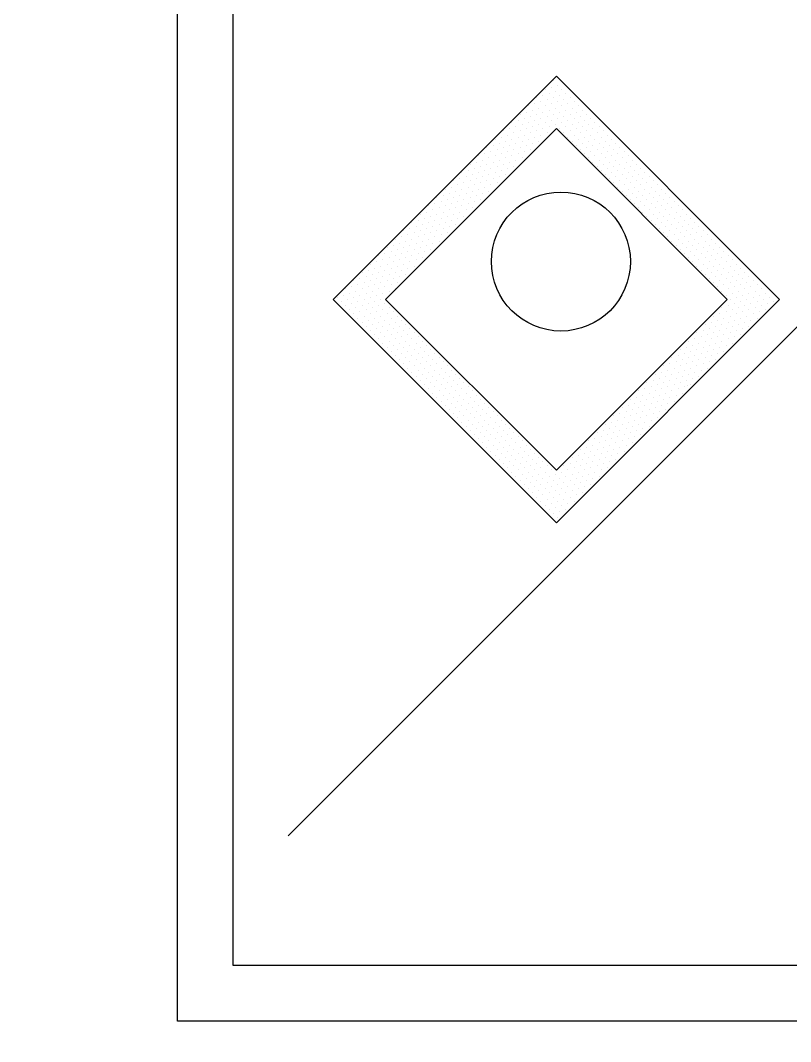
# Model space of a CAD drawing. Extents: x 500 to 638, y 181 to 267.
# Drawn here: x 536.9661 to 537.3402, y 229.4415 to 229.9374 of the extents above; entities that cross this region are included whole.
import ezdxf

# ---------------------------------------------------------------- set-up
doc = ezdxf.new("R2010")
doc.units = 0
doc.header["$LTSCALE"] = 7
doc.linetypes.add('HIDDEN2', pattern=[0.1875, 0.125, -0.0625])
doc.layers.add('ACESSÓRIO', color=2, linetype='CONTINUOUS')
doc.layers.add('COBERTURA', color=6, linetype='CONTINUOUS')

msp = doc.modelspace()

# ---------------------------------------------------------------- linework, layer by layer
at = {"layer": 'ACESSÓRIO'}
for p, q in [((537.04246, 229.45141), (537.04246, 230.47661)), ((537.06946, 229.47841), (537.06946, 230.44961)), ((537.22645, 229.91034), (537.11802, 229.80192)), ((537.22501, 229.908), (537.22501, 229.908)), ((537.33488, 229.80192), (537.22645, 229.91034)), ((537.22097, 229.90396), (537.22097, 229.90396)), ((537.224, 229.90497), (537.224, 229.90497)), ((537.22602, 229.90295), (537.22602, 229.90295)), ((537.22703, 229.90598), (537.22703, 229.90598)), ((537.22905, 229.90396), (537.22905, 229.90396)), ((537.21693, 229.89992), (537.21693, 229.89992)), ((537.21895, 229.8979), (537.21895, 229.8979)), ((537.21996, 229.90093), (537.21996, 229.90093)), ((537.22198, 229.89891), (537.22198, 229.89891)), ((537.22299, 229.90194), (537.22299, 229.90194)), ((537.22501, 229.89992), (537.22501, 229.89992)), ((537.22703, 229.8979), (537.22703, 229.8979)), ((537.22804, 229.90093), (537.22804, 229.90093)), ((537.23006, 229.89891), (537.23006, 229.89891)), ((537.23107, 229.90194), (537.23107, 229.90194)), ((537.2331, 229.89992), (537.2331, 229.89992)), ((537.23512, 229.8979), (537.23512, 229.8979)), ((537.21188, 229.89285), (537.21188, 229.89285)), ((537.21289, 229.89588), (537.21289, 229.89588)), ((537.21491, 229.89386), (537.21491, 229.89386)), ((537.21592, 229.89689), (537.21592, 229.89689)), ((537.21794, 229.89487), (537.21794, 229.89487)), ((537.21996, 229.89285), (537.21996, 229.89285)), ((537.22097, 229.89588), (537.22097, 229.89588)), ((537.22299, 229.89386), (537.22299, 229.89386)), ((537.224, 229.89689), (537.224, 229.89689)), ((537.22602, 229.89487), (537.22602, 229.89487)), ((537.22804, 229.89285), (537.22804, 229.89285)), ((537.22905, 229.89588), (537.22905, 229.89588)), ((537.23107, 229.89386), (537.23107, 229.89386)), ((537.23208, 229.89689), (537.23208, 229.89689)), ((537.23411, 229.89487), (537.23411, 229.89487)), ((537.23613, 229.89285), (537.23613, 229.89285)), ((537.23714, 229.89588), (537.23714, 229.89588)), ((537.23916, 229.89386), (537.23916, 229.89386)), ((537.20784, 229.88881), (537.20784, 229.88881)), ((537.20885, 229.89184), (537.20885, 229.89184)), ((537.21087, 229.88982), (537.21087, 229.88982)), ((537.2139, 229.89083), (537.2139, 229.89083)), ((537.21592, 229.88881), (537.21592, 229.88881)), ((537.21693, 229.89184), (537.21693, 229.89184)), ((537.21895, 229.88982), (537.21895, 229.88982)), ((537.22198, 229.89083), (537.22198, 229.89083)), ((537.224, 229.88881), (537.224, 229.88881)), ((537.22501, 229.89184), (537.22501, 229.89184)), ((537.22703, 229.88982), (537.22703, 229.88982)), ((537.23006, 229.89083), (537.23006, 229.89083)), ((537.23208, 229.88881), (537.23208, 229.88881)), ((537.2331, 229.89184), (537.2331, 229.89184)), ((537.23512, 229.88982), (537.23512, 229.88982)), ((537.23815, 229.89083), (537.23815, 229.89083)), ((537.24017, 229.88881), (537.24017, 229.88881)), ((537.24118, 229.89184), (537.24118, 229.89184)), ((537.2432, 229.88982), (537.2432, 229.88982)), ((537.22645, 229.88489), (537.14348, 229.80192)), ((537.20077, 229.88376), (537.20077, 229.88376)), ((537.2038, 229.88477), (537.2038, 229.88477)), ((537.20481, 229.8878), (537.20481, 229.8878)), ((537.20683, 229.88578), (537.20683, 229.88578)), ((537.20885, 229.88376), (537.20885, 229.88376)), ((537.20986, 229.88679), (537.20986, 229.88679)), ((537.21188, 229.88477), (537.21188, 229.88477)), ((537.21289, 229.8878), (537.21289, 229.8878)), ((537.21491, 229.88578), (537.21491, 229.88578)), ((537.21693, 229.88376), (537.21693, 229.88376)), ((537.21794, 229.88679), (537.21794, 229.88679)), ((537.21996, 229.88477), (537.21996, 229.88477)), ((537.22097, 229.8878), (537.22097, 229.8878)), ((537.22299, 229.88578), (537.22299, 229.88578)), ((537.22501, 229.88376), (537.22501, 229.88376)), ((537.22602, 229.88679), (537.22602, 229.88679)), ((537.30942, 229.80192), (537.22645, 229.88489)), ((537.22804, 229.88477), (537.22804, 229.88477)), ((537.22905, 229.8878), (537.22905, 229.8878)), ((537.23107, 229.88578), (537.23107, 229.88578)), ((537.2331, 229.88376), (537.2331, 229.88376)), ((537.23411, 229.88679), (537.23411, 229.88679)), ((537.23613, 229.88477), (537.23613, 229.88477)), ((537.23714, 229.8878), (537.23714, 229.8878)), ((537.23916, 229.88578), (537.23916, 229.88578)), ((537.24118, 229.88376), (537.24118, 229.88376)), ((537.24219, 229.88679), (537.24219, 229.88679)), ((537.24421, 229.88477), (537.24421, 229.88477)), ((537.24522, 229.8878), (537.24522, 229.8878)), ((537.24724, 229.88578), (537.24724, 229.88578)), ((537.24926, 229.88376), (537.24926, 229.88376)), ((537.19673, 229.87972), (537.19673, 229.87972)), ((537.19976, 229.88073), (537.19976, 229.88073)), ((537.20178, 229.87871), (537.20178, 229.87871)), ((537.20279, 229.88174), (537.20279, 229.88174)), ((537.20481, 229.87972), (537.20481, 229.87972)), ((537.20582, 229.88275), (537.20582, 229.88275)), ((537.20784, 229.88073), (537.20784, 229.88073)), ((537.20986, 229.87871), (537.20986, 229.87871)), ((537.21087, 229.88174), (537.21087, 229.88174)), ((537.21289, 229.87972), (537.21289, 229.87972)), ((537.2139, 229.88275), (537.2139, 229.88275)), ((537.21592, 229.88073), (537.21592, 229.88073)), ((537.21794, 229.87871), (537.21794, 229.87871)), ((537.21895, 229.88174), (537.21895, 229.88174)), ((537.22097, 229.87972), (537.22097, 229.87972)), ((537.22198, 229.88275), (537.22198, 229.88275)), ((537.23006, 229.88275), (537.23006, 229.88275)), ((537.23208, 229.88073), (537.23208, 229.88073)), ((537.23411, 229.87871), (537.23411, 229.87871)), ((537.23512, 229.88174), (537.23512, 229.88174)), ((537.23714, 229.87972), (537.23714, 229.87972)), ((537.23815, 229.88275), (537.23815, 229.88275)), ((537.24017, 229.88073), (537.24017, 229.88073)), ((537.24219, 229.87871), (537.24219, 229.87871)), ((537.2432, 229.88174), (537.2432, 229.88174)), ((537.24522, 229.87972), (537.24522, 229.87972)), ((537.24623, 229.88275), (537.24623, 229.88275)), ((537.24825, 229.88073), (537.24825, 229.88073)), ((537.25027, 229.87871), (537.25027, 229.87871)), ((537.25128, 229.88174), (537.25128, 229.88174)), ((537.2533, 229.87972), (537.2533, 229.87972)), ((537.19268, 229.87567), (537.19268, 229.87567)), ((537.1947, 229.87365), (537.1947, 229.87365)), ((537.19571, 229.87669), (537.19571, 229.87669)), ((537.19774, 229.87466), (537.19774, 229.87466)), ((537.19875, 229.8777), (537.19875, 229.8777)), ((537.20077, 229.87567), (537.20077, 229.87567)), ((537.20279, 229.87365), (537.20279, 229.87365)), ((537.2038, 229.87669), (537.2038, 229.87669)), ((537.20582, 229.87466), (537.20582, 229.87466)), ((537.20683, 229.8777), (537.20683, 229.8777)), ((537.20885, 229.87567), (537.20885, 229.87567)), ((537.21087, 229.87365), (537.21087, 229.87365)), ((537.21188, 229.87669), (537.21188, 229.87669)), ((537.2139, 229.87466), (537.2139, 229.87466)), ((537.21491, 229.8777), (537.21491, 229.8777)), ((537.21693, 229.87567), (537.21693, 229.87567)), ((537.23613, 229.87669), (537.23613, 229.87669)), ((537.23815, 229.87466), (537.23815, 229.87466)), ((537.23916, 229.8777), (537.23916, 229.8777)), ((537.24118, 229.87567), (537.24118, 229.87567)), ((537.2432, 229.87365), (537.2432, 229.87365)), ((537.24421, 229.87669), (537.24421, 229.87669)), ((537.24623, 229.87466), (537.24623, 229.87466)), ((537.24724, 229.8777), (537.24724, 229.8777)), ((537.24926, 229.87567), (537.24926, 229.87567)), ((537.25128, 229.87365), (537.25128, 229.87365)), ((537.25229, 229.87669), (537.25229, 229.87669)), ((537.25431, 229.87466), (537.25431, 229.87466)), ((537.25532, 229.8777), (537.25532, 229.8777)), ((537.25734, 229.87567), (537.25734, 229.87567)), ((537.25936, 229.87365), (537.25936, 229.87365)), ((537.18763, 229.8686), (537.18763, 229.8686)), ((537.18864, 229.87163), (537.18864, 229.87163)), ((537.19066, 229.86961), (537.19066, 229.86961)), ((537.19167, 229.87264), (537.19167, 229.87264)), ((537.19369, 229.87062), (537.19369, 229.87062)), ((537.19571, 229.8686), (537.19571, 229.8686)), ((537.19673, 229.87163), (537.19673, 229.87163)), ((537.19875, 229.86961), (537.19875, 229.86961)), ((537.19976, 229.87264), (537.19976, 229.87264)), ((537.20178, 229.87062), (537.20178, 229.87062)), ((537.2038, 229.8686), (537.2038, 229.8686)), ((537.20481, 229.87163), (537.20481, 229.87163)), ((537.20683, 229.86961), (537.20683, 229.86961)), ((537.20784, 229.87264), (537.20784, 229.87264)), ((537.20986, 229.87062), (537.20986, 229.87062)), ((537.21289, 229.87163), (537.21289, 229.87163)), ((537.24017, 229.87264), (537.24017, 229.87264)), ((537.24219, 229.87062), (537.24219, 229.87062)), ((537.24421, 229.8686), (537.24421, 229.8686)), ((537.24522, 229.87163), (537.24522, 229.87163)), ((537.24724, 229.86961), (537.24724, 229.86961)), ((537.24825, 229.87264), (537.24825, 229.87264)), ((537.25027, 229.87062), (537.25027, 229.87062)), ((537.25229, 229.8686), (537.25229, 229.8686)), ((537.2533, 229.87163), (537.2533, 229.87163)), ((537.25532, 229.86961), (537.25532, 229.86961)), ((537.25633, 229.87264), (537.25633, 229.87264)), ((537.25835, 229.87062), (537.25835, 229.87062)), ((537.26037, 229.8686), (537.26037, 229.8686)), ((537.26138, 229.87163), (537.26138, 229.87163)), ((537.2634, 229.86961), (537.2634, 229.86961)), ((537.18056, 229.86355), (537.18056, 229.86355)), ((537.18359, 229.86456), (537.18359, 229.86456)), ((537.1846, 229.86759), (537.1846, 229.86759)), ((537.18662, 229.86557), (537.18662, 229.86557)), ((537.18864, 229.86355), (537.18864, 229.86355)), ((537.18965, 229.86658), (537.18965, 229.86658)), ((537.19167, 229.86456), (537.19167, 229.86456)), ((537.19268, 229.86759), (537.19268, 229.86759)), ((537.1947, 229.86557), (537.1947, 229.86557)), ((537.19673, 229.86355), (537.19673, 229.86355)), ((537.19774, 229.86658), (537.19774, 229.86658)), ((537.19976, 229.86456), (537.19976, 229.86456)), ((537.20077, 229.86759), (537.20077, 229.86759)), ((537.20279, 229.86557), (537.20279, 229.86557)), ((537.20481, 229.86355), (537.20481, 229.86355)), ((537.20582, 229.86658), (537.20582, 229.86658)), ((537.20885, 229.86759), (537.20885, 229.86759)), ((537.24623, 229.86658), (537.24623, 229.86658)), ((537.24825, 229.86456), (537.24825, 229.86456)), ((537.24926, 229.86759), (537.24926, 229.86759)), ((537.25128, 229.86557), (537.25128, 229.86557)), ((537.2533, 229.86355), (537.2533, 229.86355)), ((537.25431, 229.86658), (537.25431, 229.86658)), ((537.25633, 229.86456), (537.25633, 229.86456)), ((537.25734, 229.86759), (537.25734, 229.86759)), ((537.25936, 229.86557), (537.25936, 229.86557)), ((537.26138, 229.86355), (537.26138, 229.86355)), ((537.26239, 229.86658), (537.26239, 229.86658)), ((537.26441, 229.86456), (537.26441, 229.86456)), ((537.26542, 229.86759), (537.26542, 229.86759)), ((537.26744, 229.86557), (537.26744, 229.86557)), ((537.26947, 229.86355), (537.26947, 229.86355)), ((537.17652, 229.85951), (537.17652, 229.85951)), ((537.17955, 229.86052), (537.17955, 229.86052)), ((537.18157, 229.8585), (537.18157, 229.8585)), ((537.18258, 229.86153), (537.18258, 229.86153)), ((537.1846, 229.85951), (537.1846, 229.85951)), ((537.18561, 229.86254), (537.18561, 229.86254)), ((537.18763, 229.86052), (537.18763, 229.86052)), ((537.18965, 229.8585), (537.18965, 229.8585)), ((537.19066, 229.86153), (537.19066, 229.86153)), ((537.19268, 229.85951), (537.19268, 229.85951)), ((537.19369, 229.86254), (537.19369, 229.86254)), ((537.19571, 229.86052), (537.19571, 229.86052)), ((537.19774, 229.8585), (537.19774, 229.8585)), ((537.19875, 229.86153), (537.19875, 229.86153)), ((537.20077, 229.85951), (537.20077, 229.85951)), ((537.20178, 229.86254), (537.20178, 229.86254)), ((537.25027, 229.86254), (537.25027, 229.86254)), ((537.25229, 229.86052), (537.25229, 229.86052)), ((537.25431, 229.8585), (537.25431, 229.8585)), ((537.25532, 229.86153), (537.25532, 229.86153)), ((537.25734, 229.85951), (537.25734, 229.85951)), ((537.25835, 229.86254), (537.25835, 229.86254)), ((537.26037, 229.86052), (537.26037, 229.86052)), ((537.26239, 229.8585), (537.26239, 229.8585)), ((537.2634, 229.86153), (537.2634, 229.86153)), ((537.26542, 229.85951), (537.26542, 229.85951)), ((537.26643, 229.86254), (537.26643, 229.86254)), ((537.26845, 229.86052), (537.26845, 229.86052)), ((537.27048, 229.8585), (537.27048, 229.8585)), ((537.27149, 229.86153), (537.27149, 229.86153)), ((537.27351, 229.85951), (537.27351, 229.85951)), ((537.17248, 229.85547), (537.17248, 229.85547)), ((537.1745, 229.85345), (537.1745, 229.85345)), ((537.17551, 229.85648), (537.17551, 229.85648)), ((537.17753, 229.85446), (537.17753, 229.85446)), ((537.17854, 229.85749), (537.17854, 229.85749)), ((537.18056, 229.85547), (537.18056, 229.85547)), ((537.18258, 229.85345), (537.18258, 229.85345)), ((537.18359, 229.85648), (537.18359, 229.85648)), ((537.18561, 229.85446), (537.18561, 229.85446)), ((537.18662, 229.85749), (537.18662, 229.85749)), ((537.18864, 229.85547), (537.18864, 229.85547)), ((537.19066, 229.85345), (537.19066, 229.85345)), ((537.19167, 229.85648), (537.19167, 229.85648)), ((537.19369, 229.85446), (537.19369, 229.85446)), ((537.1947, 229.85749), (537.1947, 229.85749)), ((537.19673, 229.85547), (537.19673, 229.85547)), ((537.25633, 229.85648), (537.25633, 229.85648)), ((537.25835, 229.85446), (537.25835, 229.85446)), ((537.25936, 229.85749), (537.25936, 229.85749)), ((537.26138, 229.85547), (537.26138, 229.85547)), ((537.2634, 229.85345), (537.2634, 229.85345)), ((537.26441, 229.85648), (537.26441, 229.85648)), ((537.26643, 229.85446), (537.26643, 229.85446)), ((537.26744, 229.85749), (537.26744, 229.85749)), ((537.26947, 229.85547), (537.26947, 229.85547)), ((537.27149, 229.85345), (537.27149, 229.85345)), ((537.2725, 229.85648), (537.2725, 229.85648)), ((537.27452, 229.85446), (537.27452, 229.85446)), ((537.27553, 229.85749), (537.27553, 229.85749)), ((537.27755, 229.85547), (537.27755, 229.85547)), ((537.27957, 229.85345), (537.27957, 229.85345)), ((537.16743, 229.8484), (537.16743, 229.8484)), ((537.16844, 229.85143), (537.16844, 229.85143)), ((537.17046, 229.84941), (537.17046, 229.84941)), ((537.17147, 229.85244), (537.17147, 229.85244)), ((537.17349, 229.85042), (537.17349, 229.85042)), ((537.17551, 229.8484), (537.17551, 229.8484)), ((537.17652, 229.85143), (537.17652, 229.85143)), ((537.17854, 229.84941), (537.17854, 229.84941)), ((537.17955, 229.85244), (537.17955, 229.85244)), ((537.18157, 229.85042), (537.18157, 229.85042)), ((537.18359, 229.8484), (537.18359, 229.8484)), ((537.1846, 229.85143), (537.1846, 229.85143)), ((537.18662, 229.84941), (537.18662, 229.84941)), ((537.18763, 229.85244), (537.18763, 229.85244)), ((537.18965, 229.85042), (537.18965, 229.85042)), ((537.19268, 229.85143), (537.19268, 229.85143)), ((537.26037, 229.85244), (537.26037, 229.85244)), ((537.26239, 229.85042), (537.26239, 229.85042)), ((537.26441, 229.8484), (537.26441, 229.8484)), ((537.26542, 229.85143), (537.26542, 229.85143)), ((537.26744, 229.84941), (537.26744, 229.84941)), ((537.26845, 229.85244), (537.26845, 229.85244)), ((537.27048, 229.85042), (537.27048, 229.85042)), ((537.2725, 229.8484), (537.2725, 229.8484)), ((537.27351, 229.85143), (537.27351, 229.85143)), ((537.27553, 229.84941), (537.27553, 229.84941)), ((537.27654, 229.85244), (537.27654, 229.85244)), ((537.27856, 229.85042), (537.27856, 229.85042)), ((537.28058, 229.8484), (537.28058, 229.8484)), ((537.28159, 229.85143), (537.28159, 229.85143)), ((537.28361, 229.84941), (537.28361, 229.84941)), ((537.16036, 229.84335), (537.16036, 229.84335)), ((537.16339, 229.84436), (537.16339, 229.84436)), ((537.1644, 229.84739), (537.1644, 229.84739)), ((537.16642, 229.84537), (537.16642, 229.84537)), ((537.16844, 229.84335), (537.16844, 229.84335)), ((537.16945, 229.84638), (537.16945, 229.84638)), ((537.17147, 229.84436), (537.17147, 229.84436)), ((537.17248, 229.84739), (537.17248, 229.84739)), ((537.1745, 229.84537), (537.1745, 229.84537)), ((537.17652, 229.84335), (537.17652, 229.84335)), ((537.17753, 229.84638), (537.17753, 229.84638)), ((537.17955, 229.84436), (537.17955, 229.84436)), ((537.18056, 229.84739), (537.18056, 229.84739)), ((537.18258, 229.84537), (537.18258, 229.84537)), ((537.1846, 229.84335), (537.1846, 229.84335)), ((537.18561, 229.84638), (537.18561, 229.84638)), ((537.18864, 229.84739), (537.18864, 229.84739)), ((537.26643, 229.84638), (537.26643, 229.84638)), ((537.26845, 229.84436), (537.26845, 229.84436)), ((537.26947, 229.84739), (537.26947, 229.84739)), ((537.27149, 229.84537), (537.27149, 229.84537)), ((537.27351, 229.84335), (537.27351, 229.84335)), ((537.27452, 229.84638), (537.27452, 229.84638)), ((537.27654, 229.84436), (537.27654, 229.84436)), ((537.27755, 229.84739), (537.27755, 229.84739)), ((537.27957, 229.84537), (537.27957, 229.84537)), ((537.28159, 229.84335), (537.28159, 229.84335)), ((537.2826, 229.84638), (537.2826, 229.84638)), ((537.28462, 229.84436), (537.28462, 229.84436)), ((537.28563, 229.84739), (537.28563, 229.84739)), ((537.28765, 229.84537), (537.28765, 229.84537)), ((537.28967, 229.84335), (537.28967, 229.84335)), ((537.15631, 229.8393), (537.15631, 229.8393)), ((537.15934, 229.84032), (537.15934, 229.84032)), ((537.16137, 229.83829), (537.16137, 229.83829)), ((537.16238, 229.84133), (537.16238, 229.84133)), ((537.1644, 229.8393), (537.1644, 229.8393)), ((537.16541, 229.84234), (537.16541, 229.84234)), ((537.16743, 229.84032), (537.16743, 229.84032)), ((537.16945, 229.83829), (537.16945, 229.83829)), ((537.17046, 229.84133), (537.17046, 229.84133)), ((537.17248, 229.8393), (537.17248, 229.8393)), ((537.17349, 229.84234), (537.17349, 229.84234)), ((537.17551, 229.84032), (537.17551, 229.84032)), ((537.17753, 229.83829), (537.17753, 229.83829)), ((537.17854, 229.84133), (537.17854, 229.84133)), ((537.18056, 229.8393), (537.18056, 229.8393)), ((537.18157, 229.84234), (537.18157, 229.84234)), ((537.27048, 229.84234), (537.27048, 229.84234)), ((537.2725, 229.84032), (537.2725, 229.84032)), ((537.27452, 229.83829), (537.27452, 229.83829)), ((537.27553, 229.84133), (537.27553, 229.84133)), ((537.27755, 229.8393), (537.27755, 229.8393)), ((537.27856, 229.84234), (537.27856, 229.84234)), ((537.28058, 229.84032), (537.28058, 229.84032)), ((537.2826, 229.83829), (537.2826, 229.83829)), ((537.28361, 229.84133), (537.28361, 229.84133)), ((537.28563, 229.8393), (537.28563, 229.8393)), ((537.28664, 229.84234), (537.28664, 229.84234)), ((537.28866, 229.84032), (537.28866, 229.84032)), ((537.29068, 229.83829), (537.29068, 229.83829)), ((537.29169, 229.84133), (537.29169, 229.84133)), ((537.29371, 229.8393), (537.29371, 229.8393)), ((537.15227, 229.83526), (537.15227, 229.83526)), ((537.1553, 229.83627), (537.1553, 229.83627)), ((537.15732, 229.83425), (537.15732, 229.83425)), ((537.15833, 229.83728), (537.15833, 229.83728)), ((537.16036, 229.83526), (537.16036, 229.83526)), ((537.16339, 229.83627), (537.16339, 229.83627)), ((537.16541, 229.83425), (537.16541, 229.83425)), ((537.16642, 229.83728), (537.16642, 229.83728)), ((537.16844, 229.83526), (537.16844, 229.83526)), ((537.17147, 229.83627), (537.17147, 229.83627)), ((537.17349, 229.83425), (537.17349, 229.83425)), ((537.1745, 229.83728), (537.1745, 229.83728)), ((537.17652, 229.83526), (537.17652, 229.83526)), ((537.27654, 229.83627), (537.27654, 229.83627)), ((537.27856, 229.83425), (537.27856, 229.83425)), ((537.27957, 229.83728), (537.27957, 229.83728)), ((537.28159, 229.83526), (537.28159, 229.83526)), ((537.28462, 229.83627), (537.28462, 229.83627)), ((537.28664, 229.83425), (537.28664, 229.83425)), ((537.28765, 229.83728), (537.28765, 229.83728)), ((537.28967, 229.83526), (537.28967, 229.83526)), ((537.2927, 229.83627), (537.2927, 229.83627)), ((537.29472, 229.83425), (537.29472, 229.83425)), ((537.29573, 229.83728), (537.29573, 229.83728)), ((537.29775, 229.83526), (537.29775, 229.83526)), ((537.14823, 229.83122), (537.14823, 229.83122)), ((537.15025, 229.8292), (537.15025, 229.8292)), ((537.15126, 229.83223), (537.15126, 229.83223)), ((537.15328, 229.83021), (537.15328, 229.83021)), ((537.15429, 229.83324), (537.15429, 229.83324)), ((537.15631, 229.83122), (537.15631, 229.83122)), ((537.15833, 229.8292), (537.15833, 229.8292)), ((537.15934, 229.83223), (537.15934, 229.83223)), ((537.16137, 229.83021), (537.16137, 229.83021)), ((537.16238, 229.83324), (537.16238, 229.83324)), ((537.1644, 229.83122), (537.1644, 229.83122)), ((537.16642, 229.8292), (537.16642, 229.8292)), ((537.16743, 229.83223), (537.16743, 229.83223)), ((537.16945, 229.83021), (537.16945, 229.83021)), ((537.17046, 229.83324), (537.17046, 229.83324)), ((537.17248, 229.83122), (537.17248, 229.83122)), ((537.28058, 229.83223), (537.28058, 229.83223)), ((537.2826, 229.83021), (537.2826, 229.83021)), ((537.28361, 229.83324), (537.28361, 229.83324)), ((537.28563, 229.83122), (537.28563, 229.83122)), ((537.28765, 229.8292), (537.28765, 229.8292)), ((537.28866, 229.83223), (537.28866, 229.83223)), ((537.29068, 229.83021), (537.29068, 229.83021)), ((537.29169, 229.83324), (537.29169, 229.83324)), ((537.29371, 229.83122), (537.29371, 229.83122)), ((537.29573, 229.8292), (537.29573, 229.8292)), ((537.29674, 229.83223), (537.29674, 229.83223)), ((537.29876, 229.83021), (537.29876, 229.83021)), ((537.29977, 229.83324), (537.29977, 229.83324)), ((537.30179, 229.83122), (537.30179, 229.83122)), ((537.30381, 229.8292), (537.30381, 229.8292)), ((537.14318, 229.82415), (537.14318, 229.82415)), ((537.14419, 229.82718), (537.14419, 229.82718)), ((537.14621, 229.82516), (537.14621, 229.82516)), ((537.14722, 229.82819), (537.14722, 229.82819)), ((537.14924, 229.82617), (537.14924, 229.82617)), ((537.15126, 229.82415), (537.15126, 229.82415)), ((537.15227, 229.82718), (537.15227, 229.82718)), ((537.15429, 229.82516), (537.15429, 229.82516)), ((537.1553, 229.82819), (537.1553, 229.82819)), ((537.15732, 229.82617), (537.15732, 229.82617)), ((537.15934, 229.82415), (537.15934, 229.82415)), ((537.16036, 229.82718), (537.16036, 229.82718)), ((537.16238, 229.82516), (537.16238, 229.82516)), ((537.16339, 229.82819), (537.16339, 229.82819)), ((537.16541, 229.82617), (537.16541, 229.82617)), ((537.16844, 229.82718), (537.16844, 229.82718)), ((537.28462, 229.82819), (537.28462, 229.82819)), ((537.28664, 229.82617), (537.28664, 229.82617)), ((537.28866, 229.82415), (537.28866, 229.82415)), ((537.28967, 229.82718), (537.28967, 229.82718)), ((537.29169, 229.82516), (537.29169, 229.82516)), ((537.2927, 229.82819), (537.2927, 229.82819)), ((537.29472, 229.82617), (537.29472, 229.82617)), ((537.29674, 229.82415), (537.29674, 229.82415)), ((537.29775, 229.82718), (537.29775, 229.82718)), ((537.29977, 229.82516), (537.29977, 229.82516)), ((537.30078, 229.82819), (537.30078, 229.82819)), ((537.3028, 229.82617), (537.3028, 229.82617)), ((537.30483, 229.82415), (537.30483, 229.82415)), ((537.30584, 229.82718), (537.30584, 229.82718)), ((537.30786, 229.82516), (537.30786, 229.82516)), ((537.13611, 229.8191), (537.13611, 229.8191)), ((537.13914, 229.82011), (537.13914, 229.82011)), ((537.14015, 229.82314), (537.14015, 229.82314)), ((537.14217, 229.82112), (537.14217, 229.82112)), ((537.14419, 229.8191), (537.14419, 229.8191)), ((537.1452, 229.82213), (537.1452, 229.82213)), ((537.14722, 229.82011), (537.14722, 229.82011)), ((537.14823, 229.82314), (537.14823, 229.82314)), ((537.15025, 229.82112), (537.15025, 229.82112)), ((537.15227, 229.8191), (537.15227, 229.8191)), ((537.15328, 229.82213), (537.15328, 229.82213)), ((537.1553, 229.82011), (537.1553, 229.82011)), ((537.15631, 229.82314), (537.15631, 229.82314)), ((537.15833, 229.82112), (537.15833, 229.82112)), ((537.16036, 229.8191), (537.16036, 229.8191)), ((537.16137, 229.82213), (537.16137, 229.82213)), ((537.1644, 229.82314), (537.1644, 229.82314)), ((537.29068, 229.82213), (537.29068, 229.82213)), ((537.2927, 229.82011), (537.2927, 229.82011)), ((537.29371, 229.82314), (537.29371, 229.82314)), ((537.29573, 229.82112), (537.29573, 229.82112)), ((537.29775, 229.8191), (537.29775, 229.8191)), ((537.29876, 229.82213), (537.29876, 229.82213)), ((537.30078, 229.82011), (537.30078, 229.82011)), ((537.30179, 229.82314), (537.30179, 229.82314)), ((537.30381, 229.82112), (537.30381, 229.82112)), ((537.30584, 229.8191), (537.30584, 229.8191)), ((537.30685, 229.82213), (537.30685, 229.82213)), ((537.30887, 229.82011), (537.30887, 229.82011)), ((537.30988, 229.82314), (537.30988, 229.82314)), ((537.3119, 229.82112), (537.3119, 229.82112)), ((537.31392, 229.8191), (537.31392, 229.8191)), ((537.13207, 229.81506), (537.13207, 229.81506)), ((537.1351, 229.81607), (537.1351, 229.81607)), ((537.13712, 229.81405), (537.13712, 229.81405)), ((537.13813, 229.81708), (537.13813, 229.81708)), ((537.14015, 229.81506), (537.14015, 229.81506)), ((537.14116, 229.81809), (537.14116, 229.81809)), ((537.14318, 229.81607), (537.14318, 229.81607)), ((537.1452, 229.81405), (537.1452, 229.81405)), ((537.14621, 229.81708), (537.14621, 229.81708)), ((537.14823, 229.81506), (537.14823, 229.81506)), ((537.14924, 229.81809), (537.14924, 229.81809)), ((537.15126, 229.81607), (537.15126, 229.81607)), ((537.15328, 229.81405), (537.15328, 229.81405)), ((537.15429, 229.81708), (537.15429, 229.81708)), ((537.15631, 229.81506), (537.15631, 229.81506)), ((537.15732, 229.81809), (537.15732, 229.81809)), ((537.29472, 229.81809), (537.29472, 229.81809)), ((537.29674, 229.81607), (537.29674, 229.81607)), ((537.29876, 229.81405), (537.29876, 229.81405)), ((537.29977, 229.81708), (537.29977, 229.81708)), ((537.30179, 229.81506), (537.30179, 229.81506)), ((537.3028, 229.81809), (537.3028, 229.81809)), ((537.30483, 229.81607), (537.30483, 229.81607)), ((537.30685, 229.81405), (537.30685, 229.81405)), ((537.30786, 229.81708), (537.30786, 229.81708)), ((537.30988, 229.81506), (537.30988, 229.81506)), ((537.31089, 229.81809), (537.31089, 229.81809)), ((537.31291, 229.81607), (537.31291, 229.81607)), ((537.31493, 229.81405), (537.31493, 229.81405)), ((537.31594, 229.81708), (537.31594, 229.81708)), ((537.31796, 229.81506), (537.31796, 229.81506)), ((537.12803, 229.81102), (537.12803, 229.81102)), ((537.13005, 229.809), (537.13005, 229.809)), ((537.13106, 229.81203), (537.13106, 229.81203)), ((537.13308, 229.81001), (537.13308, 229.81001)), ((537.13409, 229.81304), (537.13409, 229.81304)), ((537.13611, 229.81102), (537.13611, 229.81102)), ((537.13813, 229.809), (537.13813, 229.809)), ((537.13914, 229.81203), (537.13914, 229.81203)), ((537.14116, 229.81001), (537.14116, 229.81001)), ((537.14217, 229.81304), (537.14217, 229.81304)), ((537.14419, 229.81102), (537.14419, 229.81102)), ((537.14621, 229.809), (537.14621, 229.809)), ((537.14722, 229.81203), (537.14722, 229.81203)), ((537.14924, 229.81001), (537.14924, 229.81001)), ((537.15025, 229.81304), (537.15025, 229.81304)), ((537.15227, 229.81102), (537.15227, 229.81102)), ((537.30078, 229.81203), (537.30078, 229.81203)), ((537.3028, 229.81001), (537.3028, 229.81001)), ((537.30381, 229.81304), (537.30381, 229.81304)), ((537.30584, 229.81102), (537.30584, 229.81102)), ((537.30786, 229.809), (537.30786, 229.809)), ((537.30887, 229.81203), (537.30887, 229.81203)), ((537.31089, 229.81001), (537.31089, 229.81001)), ((537.3119, 229.81304), (537.3119, 229.81304)), ((537.31392, 229.81102), (537.31392, 229.81102)), ((537.31594, 229.809), (537.31594, 229.809)), ((537.31695, 229.81203), (537.31695, 229.81203)), ((537.31897, 229.81001), (537.31897, 229.81001)), ((537.31998, 229.81304), (537.31998, 229.81304)), ((537.322, 229.81102), (537.322, 229.81102)), ((537.32402, 229.809), (537.32402, 229.809)), ((537.12297, 229.80395), (537.12297, 229.80395)), ((537.12399, 229.80698), (537.12399, 229.80698)), ((537.12601, 229.80496), (537.12601, 229.80496)), ((537.12702, 229.80799), (537.12702, 229.80799)), ((537.12904, 229.80597), (537.12904, 229.80597)), ((537.13106, 229.80395), (537.13106, 229.80395)), ((537.13207, 229.80698), (537.13207, 229.80698)), ((537.13409, 229.80496), (537.13409, 229.80496)), ((537.1351, 229.80799), (537.1351, 229.80799)), ((537.13712, 229.80597), (537.13712, 229.80597)), ((537.13914, 229.80395), (537.13914, 229.80395)), ((537.14015, 229.80698), (537.14015, 229.80698)), ((537.14217, 229.80496), (537.14217, 229.80496)), ((537.14318, 229.80799), (537.14318, 229.80799)), ((537.1452, 229.80597), (537.1452, 229.80597)), ((537.14823, 229.80698), (537.14823, 229.80698)), ((537.30483, 229.80799), (537.30483, 229.80799)), ((537.30685, 229.80597), (537.30685, 229.80597)), ((537.30887, 229.80395), (537.30887, 229.80395)), ((537.30988, 229.80698), (537.30988, 229.80698)), ((537.3119, 229.80496), (537.3119, 229.80496)), ((537.31291, 229.80799), (537.31291, 229.80799)), ((537.31493, 229.80597), (537.31493, 229.80597)), ((537.31695, 229.80395), (537.31695, 229.80395)), ((537.31796, 229.80698), (537.31796, 229.80698)), ((537.31998, 229.80496), (537.31998, 229.80496)), ((537.32099, 229.80799), (537.32099, 229.80799)), ((537.32301, 229.80597), (537.32301, 229.80597)), ((537.32503, 229.80395), (537.32503, 229.80395)), ((537.32604, 229.80698), (537.32604, 229.80698)), ((537.32806, 229.80496), (537.32806, 229.80496)), ((537.11802, 229.80192), (537.22645, 229.69349)), ((537.11994, 229.80293), (537.11994, 229.80293)), ((537.12196, 229.80091), (537.12196, 229.80091)), ((537.12399, 229.79889), (537.12399, 229.79889)), ((537.125, 229.80192), (537.125, 229.80192)), ((537.12702, 229.7999), (537.12702, 229.7999)), ((537.12803, 229.80293), (537.12803, 229.80293)), ((537.13005, 229.80091), (537.13005, 229.80091)), ((537.13207, 229.79889), (537.13207, 229.79889)), ((537.13308, 229.80192), (537.13308, 229.80192)), ((537.1351, 229.7999), (537.1351, 229.7999)), ((537.13611, 229.80293), (537.13611, 229.80293)), ((537.13813, 229.80091), (537.13813, 229.80091)), ((537.14015, 229.79889), (537.14015, 229.79889)), ((537.14116, 229.80192), (537.14116, 229.80192)), ((537.14318, 229.7999), (537.14318, 229.7999)), ((537.14348, 229.80192), (537.22645, 229.71895)), ((537.14419, 229.80293), (537.14419, 229.80293)), ((537.22645, 229.69349), (537.33488, 229.80192)), ((537.22645, 229.71895), (537.30942, 229.80192)), ((537.30988, 229.79889), (537.30988, 229.79889)), ((537.31089, 229.80192), (537.31089, 229.80192)), ((537.31291, 229.7999), (537.31291, 229.7999)), ((537.31392, 229.80293), (537.31392, 229.80293)), ((537.31594, 229.80091), (537.31594, 229.80091)), ((537.31796, 229.79889), (537.31796, 229.79889)), ((537.31897, 229.80192), (537.31897, 229.80192)), ((537.32099, 229.7999), (537.32099, 229.7999)), ((537.322, 229.80293), (537.322, 229.80293)), ((537.32402, 229.80091), (537.32402, 229.80091)), ((537.32604, 229.79889), (537.32604, 229.79889)), ((537.32705, 229.80192), (537.32705, 229.80192)), ((537.32907, 229.7999), (537.32907, 229.7999)), ((537.33008, 229.80293), (537.33008, 229.80293)), ((537.3321, 229.80091), (537.3321, 229.80091)), ((537.12601, 229.79687), (537.12601, 229.79687)), ((537.12803, 229.79485), (537.12803, 229.79485)), ((537.12904, 229.79788), (537.12904, 229.79788)), ((537.13106, 229.79586), (537.13106, 229.79586)), ((537.13308, 229.79384), (537.13308, 229.79384)), ((537.13409, 229.79687), (537.13409, 229.79687)), ((537.13611, 229.79485), (537.13611, 229.79485)), ((537.13712, 229.79788), (537.13712, 229.79788)), ((537.13914, 229.79586), (537.13914, 229.79586)), ((537.14116, 229.79384), (537.14116, 229.79384)), ((537.14217, 229.79687), (537.14217, 229.79687)), ((537.14419, 229.79485), (537.14419, 229.79485)), ((537.1452, 229.79788), (537.1452, 229.79788)), ((537.14722, 229.79586), (537.14722, 229.79586)), ((537.14924, 229.79384), (537.14924, 229.79384)), ((537.3028, 229.79384), (537.3028, 229.79384)), ((537.30584, 229.79485), (537.30584, 229.79485)), ((537.30685, 229.79788), (537.30685, 229.79788)), ((537.30887, 229.79586), (537.30887, 229.79586)), ((537.31089, 229.79384), (537.31089, 229.79384)), ((537.3119, 229.79687), (537.3119, 229.79687)), ((537.31392, 229.79485), (537.31392, 229.79485)), ((537.31493, 229.79788), (537.31493, 229.79788)), ((537.31695, 229.79586), (537.31695, 229.79586)), ((537.31897, 229.79384), (537.31897, 229.79384)), ((537.31998, 229.79687), (537.31998, 229.79687)), ((537.322, 229.79485), (537.322, 229.79485)), ((537.32301, 229.79788), (537.32301, 229.79788)), ((537.32503, 229.79586), (537.32503, 229.79586)), ((537.32806, 229.79687), (537.32806, 229.79687)), ((537.13005, 229.79283), (537.13005, 229.79283)), ((537.13207, 229.79081), (537.13207, 229.79081)), ((537.13409, 229.78879), (537.13409, 229.78879)), ((537.1351, 229.79182), (537.1351, 229.79182)), ((537.13712, 229.7898), (537.13712, 229.7898)), ((537.13813, 229.79283), (537.13813, 229.79283)), ((537.14015, 229.79081), (537.14015, 229.79081)), ((537.14217, 229.78879), (537.14217, 229.78879)), ((537.14318, 229.79182), (537.14318, 229.79182)), ((537.1452, 229.7898), (537.1452, 229.7898)), ((537.14621, 229.79283), (537.14621, 229.79283)), ((537.14823, 229.79081), (537.14823, 229.79081)), ((537.15025, 229.78879), (537.15025, 229.78879)), ((537.15126, 229.79182), (537.15126, 229.79182)), ((537.15328, 229.7898), (537.15328, 229.7898)), ((537.29876, 229.7898), (537.29876, 229.7898)), ((537.30179, 229.79081), (537.30179, 229.79081)), ((537.30381, 229.78879), (537.30381, 229.78879)), ((537.30483, 229.79182), (537.30483, 229.79182)), ((537.30685, 229.7898), (537.30685, 229.7898)), ((537.30786, 229.79283), (537.30786, 229.79283)), ((537.30988, 229.79081), (537.30988, 229.79081)), ((537.3119, 229.78879), (537.3119, 229.78879)), ((537.31291, 229.79182), (537.31291, 229.79182)), ((537.31493, 229.7898), (537.31493, 229.7898)), ((537.31594, 229.79283), (537.31594, 229.79283)), ((537.31796, 229.79081), (537.31796, 229.79081)), ((537.31998, 229.78879), (537.31998, 229.78879)), ((537.32099, 229.79182), (537.32099, 229.79182)), ((537.32402, 229.79283), (537.32402, 229.79283)), ((537.13611, 229.78677), (537.13611, 229.78677)), ((537.13813, 229.78475), (537.13813, 229.78475)), ((537.13914, 229.78778), (537.13914, 229.78778)), ((537.14116, 229.78576), (537.14116, 229.78576)), ((537.14318, 229.78374), (537.14318, 229.78374)), ((537.14419, 229.78677), (537.14419, 229.78677)), ((537.14621, 229.78475), (537.14621, 229.78475)), ((537.14722, 229.78778), (537.14722, 229.78778)), ((537.14924, 229.78576), (537.14924, 229.78576)), ((537.15126, 229.78374), (537.15126, 229.78374)), ((537.15227, 229.78677), (537.15227, 229.78677)), ((537.15429, 229.78475), (537.15429, 229.78475)), ((537.1553, 229.78778), (537.1553, 229.78778)), ((537.15732, 229.78576), (537.15732, 229.78576)), ((537.15934, 229.78374), (537.15934, 229.78374)), ((537.29472, 229.78576), (537.29472, 229.78576)), ((537.29674, 229.78374), (537.29674, 229.78374)), ((537.29775, 229.78677), (537.29775, 229.78677)), ((537.29977, 229.78475), (537.29977, 229.78475)), ((537.30078, 229.78778), (537.30078, 229.78778)), ((537.3028, 229.78576), (537.3028, 229.78576)), ((537.30483, 229.78374), (537.30483, 229.78374)), ((537.30584, 229.78677), (537.30584, 229.78677)), ((537.30786, 229.78475), (537.30786, 229.78475)), ((537.30887, 229.78778), (537.30887, 229.78778)), ((537.31089, 229.78576), (537.31089, 229.78576)), ((537.31291, 229.78374), (537.31291, 229.78374)), ((537.31392, 229.78677), (537.31392, 229.78677)), ((537.31594, 229.78475), (537.31594, 229.78475)), ((537.31695, 229.78778), (537.31695, 229.78778)), ((537.14015, 229.78273), (537.14015, 229.78273)), ((537.14217, 229.78071), (537.14217, 229.78071)), ((537.1452, 229.78172), (537.1452, 229.78172)), ((537.14722, 229.7797), (537.14722, 229.7797)), ((537.14823, 229.78273), (537.14823, 229.78273)), ((537.15025, 229.78071), (537.15025, 229.78071)), ((537.15328, 229.78172), (537.15328, 229.78172)), ((537.1553, 229.7797), (537.1553, 229.7797)), ((537.15631, 229.78273), (537.15631, 229.78273)), ((537.15833, 229.78071), (537.15833, 229.78071)), ((537.16137, 229.78172), (537.16137, 229.78172)), ((537.16339, 229.7797), (537.16339, 229.7797)), ((537.29068, 229.78172), (537.29068, 229.78172)), ((537.2927, 229.7797), (537.2927, 229.7797)), ((537.29371, 229.78273), (537.29371, 229.78273)), ((537.29573, 229.78071), (537.29573, 229.78071)), ((537.29876, 229.78172), (537.29876, 229.78172)), ((537.30078, 229.7797), (537.30078, 229.7797)), ((537.30179, 229.78273), (537.30179, 229.78273)), ((537.30381, 229.78071), (537.30381, 229.78071)), ((537.30685, 229.78172), (537.30685, 229.78172)), ((537.30887, 229.7797), (537.30887, 229.7797)), ((537.30988, 229.78273), (537.30988, 229.78273)), ((537.3119, 229.78071), (537.3119, 229.78071)), ((537.14419, 229.77869), (537.14419, 229.77869)), ((537.14621, 229.77667), (537.14621, 229.77667)), ((537.14823, 229.77465), (537.14823, 229.77465)), ((537.14924, 229.77768), (537.14924, 229.77768)), ((537.15126, 229.77566), (537.15126, 229.77566)), ((537.15227, 229.77869), (537.15227, 229.77869)), ((537.15429, 229.77667), (537.15429, 229.77667)), ((537.15631, 229.77465), (537.15631, 229.77465)), ((537.15732, 229.77768), (537.15732, 229.77768)), ((537.15934, 229.77566), (537.15934, 229.77566)), ((537.16036, 229.77869), (537.16036, 229.77869)), ((537.16238, 229.77667), (537.16238, 229.77667)), ((537.1644, 229.77465), (537.1644, 229.77465)), ((537.16541, 229.77768), (537.16541, 229.77768)), ((537.16743, 229.77566), (537.16743, 229.77566)), ((537.28563, 229.77465), (537.28563, 229.77465)), ((537.28664, 229.77768), (537.28664, 229.77768)), ((537.28866, 229.77566), (537.28866, 229.77566)), ((537.28967, 229.77869), (537.28967, 229.77869)), ((537.29169, 229.77667), (537.29169, 229.77667)), ((537.29371, 229.77465), (537.29371, 229.77465)), ((537.29472, 229.77768), (537.29472, 229.77768)), ((537.29674, 229.77566), (537.29674, 229.77566)), ((537.29775, 229.77869), (537.29775, 229.77869)), ((537.29977, 229.77667), (537.29977, 229.77667)), ((537.30179, 229.77465), (537.30179, 229.77465)), ((537.3028, 229.77768), (537.3028, 229.77768)), ((537.30483, 229.77566), (537.30483, 229.77566)), ((537.30584, 229.77869), (537.30584, 229.77869)), ((537.30786, 229.77667), (537.30786, 229.77667)), ((537.15025, 229.77263), (537.15025, 229.77263)), ((537.15227, 229.77061), (537.15227, 229.77061)), ((537.15328, 229.77364), (537.15328, 229.77364)), ((537.1553, 229.77162), (537.1553, 229.77162)), ((537.15732, 229.7696), (537.15732, 229.7696)), ((537.15833, 229.77263), (537.15833, 229.77263)), ((537.16036, 229.77061), (537.16036, 229.77061)), ((537.16137, 229.77364), (537.16137, 229.77364)), ((537.16339, 229.77162), (537.16339, 229.77162)), ((537.16541, 229.7696), (537.16541, 229.7696)), ((537.16642, 229.77263), (537.16642, 229.77263)), ((537.16844, 229.77061), (537.16844, 229.77061)), ((537.16945, 229.77364), (537.16945, 229.77364)), ((537.17147, 229.77162), (537.17147, 229.77162)), ((537.17349, 229.7696), (537.17349, 229.7696)), ((537.27856, 229.7696), (537.27856, 229.7696)), ((537.28159, 229.77061), (537.28159, 229.77061)), ((537.2826, 229.77364), (537.2826, 229.77364)), ((537.28462, 229.77162), (537.28462, 229.77162)), ((537.28664, 229.7696), (537.28664, 229.7696)), ((537.28765, 229.77263), (537.28765, 229.77263)), ((537.28967, 229.77061), (537.28967, 229.77061)), ((537.29068, 229.77364), (537.29068, 229.77364)), ((537.2927, 229.77162), (537.2927, 229.77162)), ((537.29472, 229.7696), (537.29472, 229.7696)), ((537.29573, 229.77263), (537.29573, 229.77263)), ((537.29775, 229.77061), (537.29775, 229.77061)), ((537.29876, 229.77364), (537.29876, 229.77364)), ((537.30078, 229.77162), (537.30078, 229.77162)), ((537.30381, 229.77263), (537.30381, 229.77263)), ((537.15429, 229.76859), (537.15429, 229.76859)), ((537.15631, 229.76656), (537.15631, 229.76656)), ((537.15833, 229.76454), (537.15833, 229.76454)), ((537.15934, 229.76757), (537.15934, 229.76757)), ((537.16137, 229.76555), (537.16137, 229.76555)), ((537.16238, 229.76859), (537.16238, 229.76859)), ((537.1644, 229.76656), (537.1644, 229.76656)), ((537.16642, 229.76454), (537.16642, 229.76454)), ((537.16743, 229.76757), (537.16743, 229.76757)), ((537.16945, 229.76555), (537.16945, 229.76555)), ((537.17046, 229.76859), (537.17046, 229.76859)), ((537.17248, 229.76656), (537.17248, 229.76656)), ((537.1745, 229.76454), (537.1745, 229.76454)), ((537.17551, 229.76757), (537.17551, 229.76757)), ((537.17753, 229.76555), (537.17753, 229.76555)), ((537.27452, 229.76555), (537.27452, 229.76555)), ((537.27755, 229.76656), (537.27755, 229.76656)), ((537.27957, 229.76454), (537.27957, 229.76454)), ((537.28058, 229.76757), (537.28058, 229.76757)), ((537.2826, 229.76555), (537.2826, 229.76555)), ((537.28361, 229.76859), (537.28361, 229.76859)), ((537.28563, 229.76656), (537.28563, 229.76656)), ((537.28765, 229.76454), (537.28765, 229.76454)), ((537.28866, 229.76757), (537.28866, 229.76757)), ((537.29068, 229.76555), (537.29068, 229.76555)), ((537.29169, 229.76859), (537.29169, 229.76859)), ((537.29371, 229.76656), (537.29371, 229.76656)), ((537.29573, 229.76454), (537.29573, 229.76454)), ((537.29674, 229.76757), (537.29674, 229.76757)), ((537.29977, 229.76859), (537.29977, 229.76859)), ((537.16036, 229.76252), (537.16036, 229.76252)), ((537.16238, 229.7605), (537.16238, 229.7605)), ((537.16339, 229.76353), (537.16339, 229.76353)), ((537.16541, 229.76151), (537.16541, 229.76151)), ((537.16743, 229.75949), (537.16743, 229.75949)), ((537.16844, 229.76252), (537.16844, 229.76252)), ((537.17046, 229.7605), (537.17046, 229.7605)), ((537.17147, 229.76353), (537.17147, 229.76353)), ((537.17349, 229.76151), (537.17349, 229.76151)), ((537.17551, 229.75949), (537.17551, 229.75949)), ((537.17652, 229.76252), (537.17652, 229.76252)), ((537.17854, 229.7605), (537.17854, 229.7605)), ((537.17955, 229.76353), (537.17955, 229.76353)), ((537.18157, 229.76151), (537.18157, 229.76151)), ((537.18359, 229.75949), (537.18359, 229.75949)), ((537.27048, 229.76151), (537.27048, 229.76151)), ((537.2725, 229.75949), (537.2725, 229.75949)), ((537.27351, 229.76252), (537.27351, 229.76252)), ((537.27553, 229.7605), (537.27553, 229.7605)), ((537.27654, 229.76353), (537.27654, 229.76353)), ((537.27856, 229.76151), (537.27856, 229.76151)), ((537.28058, 229.75949), (537.28058, 229.75949)), ((537.28159, 229.76252), (537.28159, 229.76252)), ((537.28361, 229.7605), (537.28361, 229.7605)), ((537.28462, 229.76353), (537.28462, 229.76353)), ((537.28664, 229.76151), (537.28664, 229.76151)), ((537.28866, 229.75949), (537.28866, 229.75949)), ((537.28967, 229.76252), (537.28967, 229.76252)), ((537.29036, 229.76006), (537.29036, 229.76006)), ((537.29169, 229.7605), (537.29169, 229.7605)), ((537.2927, 229.76353), (537.2927, 229.76353)), ((537.1644, 229.75848), (537.1644, 229.75848)), ((537.16642, 229.75646), (537.16642, 229.75646)), ((537.16844, 229.75444), (537.16844, 229.75444)), ((537.16945, 229.75747), (537.16945, 229.75747)), ((537.17147, 229.75545), (537.17147, 229.75545)), ((537.17248, 229.75848), (537.17248, 229.75848)), ((537.1745, 229.75646), (537.1745, 229.75646)), ((537.17652, 229.75444), (537.17652, 229.75444)), ((537.17753, 229.75747), (537.17753, 229.75747)), ((537.17955, 229.75545), (537.17955, 229.75545)), ((537.18056, 229.75848), (537.18056, 229.75848)), ((537.18258, 229.75646), (537.18258, 229.75646)), ((537.1846, 229.75444), (537.1846, 229.75444)), ((537.18561, 229.75747), (537.18561, 229.75747)), ((537.18763, 229.75545), (537.18763, 229.75545)), ((537.26542, 229.75444), (537.26542, 229.75444)), ((537.26643, 229.75747), (537.26643, 229.75747)), ((537.26845, 229.75545), (537.26845, 229.75545)), ((537.26947, 229.75848), (537.26947, 229.75848)), ((537.27149, 229.75646), (537.27149, 229.75646)), ((537.27351, 229.75444), (537.27351, 229.75444)), ((537.27452, 229.75747), (537.27452, 229.75747)), ((537.27654, 229.75545), (537.27654, 229.75545)), ((537.27755, 229.75848), (537.27755, 229.75848)), ((537.27957, 229.75646), (537.27957, 229.75646)), ((537.28159, 229.75444), (537.28159, 229.75444)), ((537.2826, 229.75747), (537.2826, 229.75747)), ((537.28462, 229.75545), (537.28462, 229.75545)), ((537.28563, 229.75848), (537.28563, 229.75848)), ((537.28765, 229.75646), (537.28765, 229.75646)), ((537.17046, 229.75242), (537.17046, 229.75242)), ((537.17248, 229.7504), (537.17248, 229.7504)), ((537.17349, 229.75343), (537.17349, 229.75343)), ((537.17551, 229.75141), (537.17551, 229.75141)), ((537.17753, 229.74939), (537.17753, 229.74939)), ((537.17854, 229.75242), (537.17854, 229.75242)), ((537.18056, 229.7504), (537.18056, 229.7504)), ((537.18157, 229.75343), (537.18157, 229.75343)), ((537.18359, 229.75141), (537.18359, 229.75141)), ((537.18561, 229.74939), (537.18561, 229.74939)), ((537.18662, 229.75242), (537.18662, 229.75242)), ((537.18864, 229.7504), (537.18864, 229.7504)), ((537.18965, 229.75343), (537.18965, 229.75343)), ((537.19167, 229.75141), (537.19167, 229.75141)), ((537.19369, 229.74939), (537.19369, 229.74939)), ((537.25835, 229.74939), (537.25835, 229.74939)), ((537.26138, 229.7504), (537.26138, 229.7504)), ((537.26239, 229.75343), (537.26239, 229.75343)), ((537.26441, 229.75141), (537.26441, 229.75141)), ((537.26643, 229.74939), (537.26643, 229.74939)), ((537.26744, 229.75242), (537.26744, 229.75242)), ((537.26947, 229.7504), (537.26947, 229.7504)), ((537.27048, 229.75343), (537.27048, 229.75343)), ((537.2725, 229.75141), (537.2725, 229.75141)), ((537.27452, 229.74939), (537.27452, 229.74939)), ((537.27553, 229.75242), (537.27553, 229.75242)), ((537.27755, 229.7504), (537.27755, 229.7504)), ((537.27856, 229.75343), (537.27856, 229.75343)), ((537.28058, 229.75141), (537.28058, 229.75141)), ((537.28361, 229.75242), (537.28361, 229.75242)), ((537.1745, 229.74838), (537.1745, 229.74838)), ((537.17652, 229.74636), (537.17652, 229.74636)), ((537.17854, 229.74434), (537.17854, 229.74434)), ((537.17955, 229.74737), (537.17955, 229.74737)), ((537.18157, 229.74535), (537.18157, 229.74535)), ((537.18258, 229.74838), (537.18258, 229.74838)), ((537.1846, 229.74636), (537.1846, 229.74636)), ((537.18662, 229.74434), (537.18662, 229.74434)), ((537.18763, 229.74737), (537.18763, 229.74737)), ((537.18965, 229.74535), (537.18965, 229.74535)), ((537.19066, 229.74838), (537.19066, 229.74838)), ((537.19268, 229.74636), (537.19268, 229.74636)), ((537.1947, 229.74434), (537.1947, 229.74434)), ((537.19571, 229.74737), (537.19571, 229.74737)), ((537.19774, 229.74535), (537.19774, 229.74535)), ((537.25431, 229.74535), (537.25431, 229.74535)), ((537.25734, 229.74636), (537.25734, 229.74636)), ((537.25936, 229.74434), (537.25936, 229.74434)), ((537.26037, 229.74737), (537.26037, 229.74737)), ((537.26239, 229.74535), (537.26239, 229.74535)), ((537.2634, 229.74838), (537.2634, 229.74838)), ((537.26542, 229.74636), (537.26542, 229.74636)), ((537.26744, 229.74434), (537.26744, 229.74434)), ((537.26845, 229.74737), (537.26845, 229.74737)), ((537.27048, 229.74535), (537.27048, 229.74535)), ((537.27149, 229.74838), (537.27149, 229.74838)), ((537.27351, 229.74636), (537.27351, 229.74636)), ((537.27553, 229.74434), (537.27553, 229.74434)), ((537.27654, 229.74737), (537.27654, 229.74737)), ((537.27957, 229.74838), (537.27957, 229.74838)), ((537.18056, 229.74232), (537.18056, 229.74232)), ((537.18258, 229.7403), (537.18258, 229.7403)), ((537.18359, 229.74333), (537.18359, 229.74333)), ((537.18561, 229.74131), (537.18561, 229.74131)), ((537.18763, 229.73929), (537.18763, 229.73929)), ((537.18864, 229.74232), (537.18864, 229.74232)), ((537.19066, 229.7403), (537.19066, 229.7403)), ((537.19167, 229.74333), (537.19167, 229.74333)), ((537.19369, 229.74131), (537.19369, 229.74131)), ((537.19571, 229.73929), (537.19571, 229.73929)), ((537.19673, 229.74232), (537.19673, 229.74232)), ((537.19875, 229.7403), (537.19875, 229.7403)), ((537.19976, 229.74333), (537.19976, 229.74333)), ((537.20178, 229.74131), (537.20178, 229.74131)), ((537.2038, 229.73929), (537.2038, 229.73929)), ((537.25027, 229.74131), (537.25027, 229.74131)), ((537.25229, 229.73929), (537.25229, 229.73929)), ((537.2533, 229.74232), (537.2533, 229.74232)), ((537.25532, 229.7403), (537.25532, 229.7403)), ((537.25633, 229.74333), (537.25633, 229.74333)), ((537.25835, 229.74131), (537.25835, 229.74131)), ((537.26037, 229.73929), (537.26037, 229.73929)), ((537.26138, 229.74232), (537.26138, 229.74232)), ((537.2634, 229.7403), (537.2634, 229.7403)), ((537.26441, 229.74333), (537.26441, 229.74333)), ((537.26643, 229.74131), (537.26643, 229.74131)), ((537.26845, 229.73929), (537.26845, 229.73929)), ((537.26947, 229.74232), (537.26947, 229.74232)), ((537.27149, 229.7403), (537.27149, 229.7403)), ((537.2725, 229.74333), (537.2725, 229.74333)), ((537.1846, 229.73828), (537.1846, 229.73828)), ((537.18662, 229.73626), (537.18662, 229.73626)), ((537.18864, 229.73424), (537.18864, 229.73424)), ((537.18965, 229.73727), (537.18965, 229.73727)), ((537.19167, 229.73525), (537.19167, 229.73525)), ((537.19268, 229.73828), (537.19268, 229.73828)), ((537.1947, 229.73626), (537.1947, 229.73626)), ((537.19673, 229.73424), (537.19673, 229.73424)), ((537.19774, 229.73727), (537.19774, 229.73727)), ((537.19976, 229.73525), (537.19976, 229.73525)), ((537.20077, 229.73828), (537.20077, 229.73828)), ((537.20279, 229.73626), (537.20279, 229.73626)), ((537.20481, 229.73424), (537.20481, 229.73424)), ((537.20582, 229.73727), (537.20582, 229.73727)), ((537.20784, 229.73525), (537.20784, 229.73525)), ((537.24522, 229.73424), (537.24522, 229.73424)), ((537.24623, 229.73727), (537.24623, 229.73727)), ((537.24825, 229.73525), (537.24825, 229.73525)), ((537.24926, 229.73828), (537.24926, 229.73828)), ((537.25128, 229.73626), (537.25128, 229.73626)), ((537.2533, 229.73424), (537.2533, 229.73424)), ((537.25431, 229.73727), (537.25431, 229.73727)), ((537.25633, 229.73525), (537.25633, 229.73525)), ((537.25734, 229.73828), (537.25734, 229.73828)), ((537.25936, 229.73626), (537.25936, 229.73626)), ((537.26138, 229.73424), (537.26138, 229.73424)), ((537.26239, 229.73727), (537.26239, 229.73727)), ((537.26441, 229.73525), (537.26441, 229.73525)), ((537.26542, 229.73828), (537.26542, 229.73828)), ((537.26744, 229.73626), (537.26744, 229.73626)), ((537.19066, 229.73222), (537.19066, 229.73222)), ((537.19268, 229.73019), (537.19268, 229.73019)), ((537.19369, 229.73323), (537.19369, 229.73323)), ((537.19571, 229.7312), (537.19571, 229.7312)), ((537.19774, 229.72918), (537.19774, 229.72918)), ((537.19875, 229.73222), (537.19875, 229.73222)), ((537.20077, 229.73019), (537.20077, 229.73019)), ((537.20178, 229.73323), (537.20178, 229.73323)), ((537.2038, 229.7312), (537.2038, 229.7312)), ((537.20582, 229.72918), (537.20582, 229.72918)), ((537.20683, 229.73222), (537.20683, 229.73222)), ((537.20885, 229.73019), (537.20885, 229.73019)), ((537.20986, 229.73323), (537.20986, 229.73323)), ((537.21188, 229.7312), (537.21188, 229.7312)), ((537.2139, 229.72918), (537.2139, 229.72918)), ((537.23815, 229.72918), (537.23815, 229.72918)), ((537.24118, 229.73019), (537.24118, 229.73019)), ((537.24219, 229.73323), (537.24219, 229.73323)), ((537.24421, 229.7312), (537.24421, 229.7312)), ((537.24623, 229.72918), (537.24623, 229.72918)), ((537.24724, 229.73222), (537.24724, 229.73222)), ((537.24926, 229.73019), (537.24926, 229.73019)), ((537.25027, 229.73323), (537.25027, 229.73323)), ((537.25229, 229.7312), (537.25229, 229.7312)), ((537.25431, 229.72918), (537.25431, 229.72918)), ((537.25532, 229.73222), (537.25532, 229.73222)), ((537.25734, 229.73019), (537.25734, 229.73019)), ((537.25835, 229.73323), (537.25835, 229.73323)), ((537.26037, 229.7312), (537.26037, 229.7312)), ((537.2634, 229.73222), (537.2634, 229.73222)), ((537.1947, 229.72817), (537.1947, 229.72817)), ((537.19673, 229.72615), (537.19673, 229.72615)), ((537.19976, 229.72716), (537.19976, 229.72716)), ((537.20178, 229.72514), (537.20178, 229.72514)), ((537.20279, 229.72817), (537.20279, 229.72817)), ((537.20481, 229.72615), (537.20481, 229.72615)), ((537.20784, 229.72716), (537.20784, 229.72716)), ((537.20986, 229.72514), (537.20986, 229.72514)), ((537.21087, 229.72817), (537.21087, 229.72817)), ((537.21289, 229.72615), (537.21289, 229.72615)), ((537.21592, 229.72716), (537.21592, 229.72716)), ((537.21794, 229.72514), (537.21794, 229.72514)), ((537.23411, 229.72514), (537.23411, 229.72514)), ((537.23714, 229.72615), (537.23714, 229.72615)), ((537.24017, 229.72716), (537.24017, 229.72716)), ((537.24219, 229.72514), (537.24219, 229.72514)), ((537.2432, 229.72817), (537.2432, 229.72817)), ((537.24522, 229.72615), (537.24522, 229.72615)), ((537.24825, 229.72716), (537.24825, 229.72716)), ((537.25027, 229.72514), (537.25027, 229.72514)), ((537.25128, 229.72817), (537.25128, 229.72817)), ((537.2533, 229.72615), (537.2533, 229.72615)), ((537.25633, 229.72716), (537.25633, 229.72716)), ((537.25936, 229.72817), (537.25936, 229.72817)), ((537.19875, 229.72413), (537.19875, 229.72413)), ((537.20077, 229.72211), (537.20077, 229.72211)), ((537.20279, 229.72009), (537.20279, 229.72009)), ((537.2038, 229.72312), (537.2038, 229.72312)), ((537.20582, 229.7211), (537.20582, 229.7211)), ((537.20683, 229.72413), (537.20683, 229.72413)), ((537.20885, 229.72211), (537.20885, 229.72211)), ((537.21087, 229.72009), (537.21087, 229.72009)), ((537.21188, 229.72312), (537.21188, 229.72312)), ((537.2139, 229.7211), (537.2139, 229.7211)), ((537.21491, 229.72413), (537.21491, 229.72413)), ((537.21693, 229.72211), (537.21693, 229.72211)), ((537.21895, 229.72009), (537.21895, 229.72009)), ((537.21996, 229.72312), (537.21996, 229.72312)), ((537.22198, 229.7211), (537.22198, 229.7211)), ((537.23006, 229.7211), (537.23006, 229.7211)), ((537.2331, 229.72211), (537.2331, 229.72211)), ((537.23512, 229.72009), (537.23512, 229.72009)), ((537.23613, 229.72312), (537.23613, 229.72312)), ((537.23815, 229.7211), (537.23815, 229.7211)), ((537.23916, 229.72413), (537.23916, 229.72413)), ((537.24118, 229.72211), (537.24118, 229.72211)), ((537.2432, 229.72009), (537.2432, 229.72009)), ((537.24421, 229.72312), (537.24421, 229.72312)), ((537.24623, 229.7211), (537.24623, 229.7211)), ((537.24724, 229.72413), (537.24724, 229.72413)), ((537.24926, 229.72211), (537.24926, 229.72211)), ((537.25128, 229.72009), (537.25128, 229.72009)), ((537.25229, 229.72312), (537.25229, 229.72312)), ((537.25532, 229.72413), (537.25532, 229.72413)), ((537.20481, 229.71807), (537.20481, 229.71807)), ((537.20683, 229.71605), (537.20683, 229.71605)), ((537.20784, 229.71908), (537.20784, 229.71908)), ((537.20986, 229.71706), (537.20986, 229.71706)), ((537.21188, 229.71504), (537.21188, 229.71504)), ((537.21289, 229.71807), (537.21289, 229.71807)), ((537.21491, 229.71605), (537.21491, 229.71605)), ((537.21592, 229.71908), (537.21592, 229.71908)), ((537.21794, 229.71706), (537.21794, 229.71706)), ((537.21996, 229.71504), (537.21996, 229.71504)), ((537.22097, 229.71807), (537.22097, 229.71807)), ((537.22299, 229.71605), (537.22299, 229.71605)), ((537.224, 229.71908), (537.224, 229.71908)), ((537.22602, 229.71706), (537.22602, 229.71706)), ((537.22804, 229.71504), (537.22804, 229.71504)), ((537.22905, 229.71807), (537.22905, 229.71807)), ((537.23107, 229.71605), (537.23107, 229.71605)), ((537.23208, 229.71908), (537.23208, 229.71908)), ((537.23411, 229.71706), (537.23411, 229.71706)), ((537.23613, 229.71504), (537.23613, 229.71504)), ((537.23714, 229.71807), (537.23714, 229.71807)), ((537.23916, 229.71605), (537.23916, 229.71605)), ((537.24017, 229.71908), (537.24017, 229.71908)), ((537.24219, 229.71706), (537.24219, 229.71706)), ((537.24421, 229.71504), (537.24421, 229.71504)), ((537.24522, 229.71807), (537.24522, 229.71807)), ((537.24724, 229.71605), (537.24724, 229.71605)), ((537.24825, 229.71908), (537.24825, 229.71908)), ((537.20885, 229.71403), (537.20885, 229.71403)), ((537.21087, 229.71201), (537.21087, 229.71201)), ((537.21289, 229.70999), (537.21289, 229.70999)), ((537.2139, 229.71302), (537.2139, 229.71302)), ((537.21592, 229.711), (537.21592, 229.711)), ((537.21693, 229.71403), (537.21693, 229.71403)), ((537.21895, 229.71201), (537.21895, 229.71201)), ((537.22097, 229.70999), (537.22097, 229.70999)), ((537.22198, 229.71302), (537.22198, 229.71302)), ((537.224, 229.711), (537.224, 229.711)), ((537.22501, 229.71403), (537.22501, 229.71403)), ((537.22703, 229.71201), (537.22703, 229.71201)), ((537.22905, 229.70999), (537.22905, 229.70999)), ((537.23006, 229.71302), (537.23006, 229.71302)), ((537.23208, 229.711), (537.23208, 229.711)), ((537.2331, 229.71403), (537.2331, 229.71403)), ((537.23512, 229.71201), (537.23512, 229.71201)), ((537.23714, 229.70999), (537.23714, 229.70999)), ((537.23815, 229.71302), (537.23815, 229.71302)), ((537.24017, 229.711), (537.24017, 229.711)), ((537.24118, 229.71403), (537.24118, 229.71403)), ((537.2432, 229.71201), (537.2432, 229.71201)), ((537.21491, 229.70797), (537.21491, 229.70797)), ((537.21693, 229.70595), (537.21693, 229.70595)), ((537.21794, 229.70898), (537.21794, 229.70898)), ((537.21996, 229.70696), (537.21996, 229.70696)), ((537.22198, 229.70494), (537.22198, 229.70494)), ((537.22299, 229.70797), (537.22299, 229.70797)), ((537.22501, 229.70595), (537.22501, 229.70595)), ((537.22602, 229.70898), (537.22602, 229.70898)), ((537.22804, 229.70696), (537.22804, 229.70696)), ((537.23006, 229.70494), (537.23006, 229.70494)), ((537.23107, 229.70797), (537.23107, 229.70797)), ((537.2331, 229.70595), (537.2331, 229.70595)), ((537.23411, 229.70898), (537.23411, 229.70898)), ((537.23613, 229.70696), (537.23613, 229.70696)), ((537.23916, 229.70797), (537.23916, 229.70797)), ((537.21895, 229.70393), (537.21895, 229.70393)), ((537.22097, 229.70191), (537.22097, 229.70191)), ((537.22299, 229.69989), (537.22299, 229.69989)), ((537.224, 229.70292), (537.224, 229.70292)), ((537.22602, 229.7009), (537.22602, 229.7009)), ((537.22703, 229.70393), (537.22703, 229.70393)), ((537.22905, 229.70191), (537.22905, 229.70191)), ((537.23107, 229.69989), (537.23107, 229.69989)), ((537.23208, 229.70292), (537.23208, 229.70292)), ((537.23512, 229.70393), (537.23512, 229.70393)), ((537.22501, 229.69787), (537.22501, 229.69787)), ((537.22703, 229.69585), (537.22703, 229.69585)), ((537.22804, 229.69888), (537.22804, 229.69888)), ((537.65839, 229.47841), (537.06946, 229.47841)), ((537.68539, 229.45141), (537.04246, 229.45141))]:
    msp.add_line(p, q, dxfattribs=at)
msp.add_circle((537.22866, 229.82031), 0.03375, dxfattribs=at)
at = {"layer": 'COBERTURA', "linetype": 'HIDDEN2', "ltscale": 0.5}
msp.add_line((534.77597, 227.22123), (539.70135, 232.14661), dxfattribs=at)

doc.saveas('drawing.dxf')
